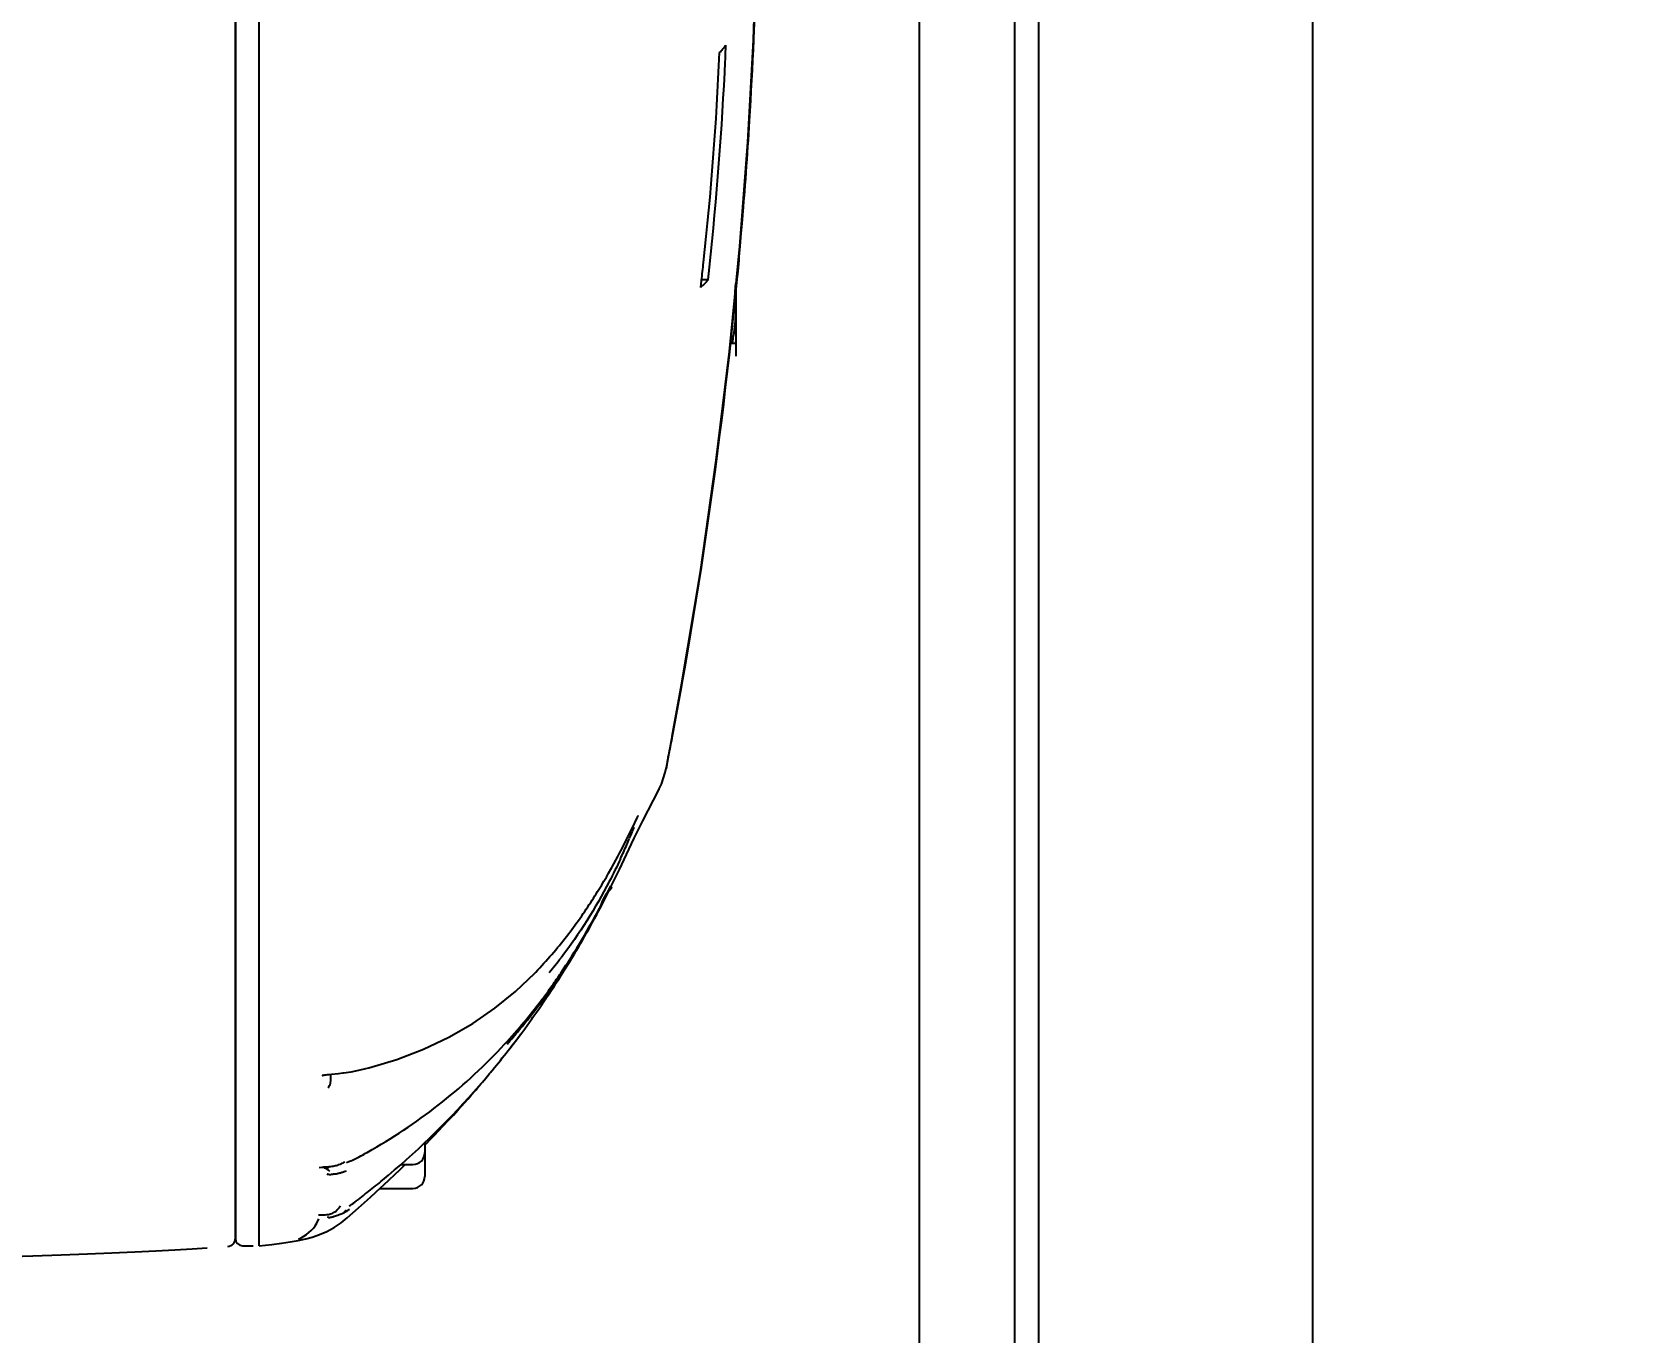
# Model space of a CAD drawing. Header units: millimetres. Extents: x 5828 to 6704, y 123 to 421.
# Drawn here: x 6474.385 to 6477.753, y 273.577 to 276.305 of the extents above; entities that cross this region are included whole.
import ezdxf

# ---------------------------------------------------------------- set-up
doc = ezdxf.new("R2010")
doc.units = ezdxf.units.MM
doc.layers.add('DIM', color=7, linetype='Continuous')
doc.layers.add('外形图', color=7, linetype='Continuous')
doc.styles.add('微软雅黑', font='msyh.ttc', dxfattribs={"height": 2.1})
doc.dimstyles.new('尺寸标注_1_20比例', dxfattribs={"dimtxt": 2.1, "dimasz": 1.7, "dimexe": 0.5, "dimexo": 0.4, "dimgap": 0.5, "dimtad": 1, "dimdec": 1, "dimlfac": 20, "dimdsep": 46, "dimtxsty": '微软雅黑', "dimcen": 0.09, "dimadec": 0, "dimazin": 0, "dimtp": 0.01, "dimtm": 0.01, "dimtfac": 1, "dimtdec": 1, "dimtofl": 0, "dimtmove": 0, "dimatfit": 3, "dimfxl": 1, "dimtolj": 1, "dimarcsym": 0})

# ---------------------------------------------------------------- blocks, each defined once
blk = doc.blocks.new('*D1511')
at = {"layer": 'Defpoints', "color": 0}
for p in [(6481.1212, 290.723), (6461.9432, 274.5208), (6481.1212, 274.0125)]:
    blk.add_point(p, dxfattribs=at)
at = {"layer": '外形图', "color": 0, "lineweight": -2, "ltscale": 20}
for p, q in [((6461.9432, 274.9208), (6461.9432, 291.223)), ((6481.1212, 274.4125), (6481.1212, 291.223)), ((6463.6432, 290.723), (6479.4212, 290.723))]:
    blk.add_line(p, q, dxfattribs=at)
at = {"layer": '外形图', "color": 0}
for points in [[(6463.6432, 291.0063), (6463.6432, 290.4397), (6461.9432, 290.723)], [(6479.4212, 290.4397), (6479.4212, 291.0063), (6481.1212, 290.723)]]:
    blk.add_solid(points, dxfattribs=at)
at = {"layer": '外形图', "color": 0, "insert": (6471.5322, 292.3083), "char_height": 2.1, "attachment_point": 5, "style": '微软雅黑'}
blk.add_mtext('\\A1;\\A1;384', dxfattribs=at)
blk = doc.blocks.new('*D1550')
at = {"layer": 'Defpoints', "color": 0}
for p in [(6471.2212, 287.0107), (6471.2212, 274.3026), (6481.1212, 273.6039)]:
    blk.add_point(p, dxfattribs=at)
at = {"layer": 'DIM', "color": 0, "linetype": 'ByBlock', "lineweight": -2, "ltscale": 20}
for p, q in [((6471.2212, 274.7026), (6471.2212, 287.5107)), ((6481.1212, 274.0039), (6481.1212, 287.5107)), ((6479.4212, 287.0107), (6472.9212, 287.0107))]:
    blk.add_line(p, q, dxfattribs=at)
at = {"layer": 'DIM', "color": 0}
for points in [[(6472.9212, 287.2941), (6472.9212, 286.7274), (6471.2212, 287.0107)], [(6479.4212, 286.7274), (6479.4212, 287.2941), (6481.1212, 287.0107)]]:
    blk.add_solid(points, dxfattribs=at)
at = {"layer": 'DIM', "color": 0, "insert": (6476.1712, 288.6014), "char_height": 2.1, "attachment_point": 5, "style": '微软雅黑'}
blk.add_mtext('\\A1;198', dxfattribs=at)
blk = doc.blocks.new('*D1558')
at = {"layer": 'Defpoints', "color": 0}
for p in [(6471.2212, 282.8043), (6471.2212, 276.6526), (6477.0712, 254.0277)]:
    blk.add_point(p, dxfattribs=at)
at = {"layer": 'DIM', "color": 0, "linetype": 'ByBlock', "lineweight": -2, "ltscale": 20}
for p, q in [((6471.2212, 277.0526), (6471.2212, 283.3043)), ((6477.0712, 254.4277), (6477.0712, 283.3043)), ((6469.5212, 282.8043), (6467.8212, 282.8043)), ((6477.0712, 282.8043), (6471.2212, 282.8043)), ((6478.7712, 282.8043), (6480.4712, 282.8043))]:
    blk.add_line(p, q, dxfattribs=at)
at = {"layer": 'DIM', "color": 0}
for points in [[(6469.5212, 282.521), (6469.5212, 283.0877), (6471.2212, 282.8043)], [(6478.7712, 283.0877), (6478.7712, 282.521), (6477.0712, 282.8043)]]:
    blk.add_solid(points, dxfattribs=at)
at = {"layer": 'DIM', "color": 0, "insert": (6474.1462, 284.3774), "char_height": 2.1, "attachment_point": 5, "style": '微软雅黑'}
blk.add_mtext('\\A1;117', dxfattribs=at)

msp = doc.modelspace()

# ---------------------------------------------------------------- linework, layer by layer
at = {"layer": '外形图', "linetype": 'Continuous'}
for p, q in [((6474.861, 273.76), (6474.861, 279.5452)), ((6474.811, 273.7748), (6474.811, 279.5305)), ((6474.811, 279.5294), (6474.811, 273.7758)), ((6476.4962, 268.9527), (6476.4962, 277.8526)), ((6476.2462, 268.9955), (6476.2462, 277.8098)), ((6476.4462, 269.0027), (6476.4462, 277.8026)), ((6476.4462, 269.0027), (6476.4462, 277.8026)), ((6475.898, 276.2889), (6475.9048, 276.4967)), ((6475.8986, 276.2889), (6475.9053, 276.4967)), ((6475.886, 276.0743), (6475.898, 276.2889)), ((6474.811, 276.1762), (6474.811, 274.4285)), ((6475.8691, 275.8563), (6475.886, 276.0743)), ((6475.8473, 275.6351), (6475.8691, 275.8563)), ((6475.8026, 275.7852), (6475.7873, 275.7852)), ((6475.7873, 275.7696), (6475.7889, 275.7839)), ((6475.861, 275.7683), (6475.861, 275.6552)), ((6475.861, 275.7683), (6475.861, 275.6256)), ((6475.8199, 275.4075), (6475.8473, 275.6351)), ((6475.8496, 275.6526), (6475.8603, 275.6526)), ((6475.8603, 275.6526), (6475.861, 275.6552)), ((6475.7866, 275.1734), (6475.8199, 275.4075)), ((6475.7472, 274.9361), (6475.7866, 275.1734)), ((6475.7542, 274.9771), (6475.7476, 274.9394)), ((6475.7153, 274.7631), (6475.7478, 274.9361)), ((6475.7274, 274.8288), (6475.7472, 274.9361)), ((6475.7459, 274.9302), (6475.7274, 274.8288)), ((6475.7476, 274.9394), (6475.7459, 274.9302)), ((6475.7046, 274.7277), (6475.7129, 274.7525)), ((6475.7129, 274.7525), (6475.7155, 274.7641)), ((6475.7153, 274.7631), (6475.7146, 274.7601)), ((6475.7155, 274.7643), (6475.7154, 274.764)), ((6475.7156, 274.7648), (6475.7155, 274.7643)), ((6475.6659, 274.6508), (6475.6993, 274.7162)), ((6475.6995, 274.7165), (6475.6992, 274.7161)), ((6475.6995, 274.7167), (6475.7046, 274.7277)), ((6475.6438, 274.6364), (6475.6537, 274.6571)), ((6475.6469, 274.6133), (6475.6659, 274.6508)), ((6475.6537, 274.6571), (6475.6551, 274.66)), ((6475.6551, 274.66), (6475.6558, 274.6614)), ((6475.6558, 274.6614), (6475.6562, 274.6623)), ((6475.6316, 274.6115), (6475.6357, 274.6198)), ((6475.6317, 274.5805), (6475.6474, 274.6144)), ((6475.6357, 274.6198), (6475.6395, 274.6274)), ((6475.6395, 274.6274), (6475.6438, 274.6364)), ((6475.6132, 274.5758), (6475.617, 274.5829)), ((6475.6165, 274.5486), (6475.6317, 274.5805)), ((6475.617, 274.5829), (6475.6223, 274.593)), ((6475.6271, 274.6026), (6475.6316, 274.6115)), ((6475.6464, 274.6123), (6475.6469, 274.6133)), ((6475.594, 274.5411), (6475.5986, 274.5492)), ((6475.6051, 274.5609), (6475.6093, 274.5685)), ((6475.6072, 274.5293), (6475.6165, 274.5486)), ((6475.6093, 274.5685), (6475.6132, 274.5758)), ((6475.5791, 274.5156), (6475.5842, 274.5243)), ((6475.5842, 274.5243), (6475.5892, 274.5328)), ((6475.5892, 274.5328), (6475.594, 274.5411)), ((6475.5968, 274.5083), (6475.6072, 274.5293)), ((6475.5815, 274.4782), (6475.5859, 274.4868)), ((6475.5859, 274.4868), (6475.5906, 274.4961)), ((6475.5906, 274.4961), (6475.5968, 274.5083)), ((6475.5603, 274.4383), (6475.5646, 274.4462)), ((6475.5646, 274.4462), (6475.5691, 274.4546)), ((6475.5691, 274.4546), (6475.5731, 274.4621)), ((6475.5731, 274.4621), (6475.5773, 274.4702)), ((6475.5773, 274.4702), (6475.5815, 274.4782)), ((6475.5434, 274.4081), (6475.5478, 274.4157)), ((6475.5478, 274.4157), (6475.5515, 274.4224)), ((6475.5515, 274.4224), (6475.5558, 274.4301)), ((6475.5558, 274.4301), (6475.5603, 274.4383)), ((6475.5215, 274.3707), (6475.526, 274.3782)), ((6475.526, 274.3782), (6475.5305, 274.3858)), ((6475.5268, 274.382), (6475.5432, 274.41)), ((6475.5305, 274.3858), (6475.5349, 274.3933)), ((6475.5349, 274.3933), (6475.5391, 274.4006)), ((6475.5391, 274.4006), (6475.5434, 274.4081)), ((6475.5005, 274.3388), (6475.5046, 274.3454)), ((6475.5016, 274.3382), (6475.5103, 274.3523)), ((6475.5046, 274.3454), (6475.5103, 274.3547)), ((6475.5103, 274.3547), (6475.5156, 274.3634)), ((6475.5103, 274.3523), (6475.5118, 274.3548)), ((6475.5118, 274.3548), (6475.5166, 274.3626)), ((6475.5156, 274.3634), (6475.5212, 274.3727)), ((6475.5166, 274.3626), (6475.5215, 274.3707)), ((6475.4795, 274.3037), (6475.4843, 274.3111)), ((6475.4843, 274.3111), (6475.4894, 274.319)), ((6475.4894, 274.319), (6475.4945, 274.327)), ((6475.4945, 274.327), (6475.5016, 274.3382)), ((6475.4962, 274.3319), (6475.5005, 274.3388)), ((6475.4583, 274.2719), (6475.464, 274.2804)), ((6475.464, 274.2804), (6475.4693, 274.2883)), ((6475.4693, 274.2883), (6475.4742, 274.2957)), ((6475.4742, 274.2957), (6475.4795, 274.3037)), ((6475.4353, 274.2389), (6475.4415, 274.2477)), ((6475.4415, 274.2477), (6475.4474, 274.2562)), ((6475.4474, 274.2562), (6475.453, 274.2643)), ((6475.453, 274.2643), (6475.4583, 274.2719)), ((6474.811, 274.1645), (6474.811, 274.2333)), ((6475.4095, 274.2035), (6475.418, 274.215)), ((6475.418, 274.215), (6475.4327, 274.2354)), ((6475.4327, 274.2354), (6475.4353, 274.2389)), ((6475.3867, 274.1735), (6475.4006, 274.1918)), ((6475.4006, 274.1918), (6475.4095, 274.2035)), ((6474.811, 274.0618), (6474.811, 274.1102)), ((6475.0077, 274.1191), (6475.0127, 274.1196)), ((6475.011, 274.1058), (6475.011, 274.1194)), ((6475.0127, 274.1196), (6475.0274, 274.1212)), ((6475.0382, 274.1225), (6475.054, 274.1247)), ((6475.2991, 274.0679), (6475.3059, 274.0756)), ((6475.3124, 274.083), (6475.3059, 274.0756)), ((6475.2685, 274.0339), (6475.2787, 274.0451)), ((6475.2787, 274.0451), (6475.2855, 274.0526)), ((6475.2855, 274.0526), (6475.2923, 274.0602)), ((6475.2923, 274.0602), (6475.2991, 274.0679)), ((6475.2374, 274.0008), (6475.2582, 274.0228)), ((6475.2582, 274.0228), (6475.2616, 274.0265)), ((6475.2616, 274.0265), (6475.2685, 274.0339)), ((6474.811, 273.9277), (6474.811, 273.9843)), ((6475.2085, 273.976), (6475.2085, 273.9551)), ((6475.2199, 273.9827), (6475.2287, 273.9917)), ((6475.2287, 273.9917), (6475.2374, 274.0008)), ((6475.2085, 273.9551), (6475.2085, 273.9051)), ((6474.9871, 273.9242), (6474.9944, 273.9248)), ((6475.1338, 273.8982), (6475.1452, 273.909)), ((6475.1452, 273.909), (6475.1565, 273.9198)), ((6475.1565, 273.9198), (6475.1672, 273.9301)), ((6475.1583, 273.9301), (6475.1835, 273.9301)), ((6475.0944, 273.8617), (6475.1163, 273.8819)), ((6475.1144, 273.8801), (6475.1835, 273.8801)), ((6475.1163, 273.8819), (6475.1222, 273.8873)), ((6475.1222, 273.8873), (6475.1338, 273.8982)), ((6475.0458, 273.818), (6475.0695, 273.8391)), ((6475.0695, 273.8391), (6475.0758, 273.8449)), ((6475.0758, 273.8449), (6475.0944, 273.8617)), ((6474.9818, 273.8071), (6474.9858, 273.8161)), ((6474.9852, 273.8244), (6474.9883, 273.8246)), ((6475.018, 273.7978), (6475.0328, 273.8075)), ((6475.0328, 273.8075), (6475.0459, 273.818)), ((6474.9592, 273.7745), (6474.9721, 273.778)), ((6474.9721, 273.778), (6474.974, 273.7786)), ((6474.974, 273.7786), (6474.9874, 273.7832)), ((6474.9874, 273.7832), (6475.003, 273.7899)), ((6475.003, 273.7899), (6475.018, 273.7978)), ((6474.826, 273.7598), (6474.8484, 273.7598)), ((6474.8609, 273.7598), (6474.861, 273.76)), ((6474.861, 273.7598), (6474.8877, 273.7626))]:
    msp.add_line(p, q, dxfattribs=at)
for points in [[(6475.8479, 275.6351), (6475.8697, 275.8563), (6475.8866, 276.0743), (6475.8986, 276.2889)], [(6475.7478, 274.9361), (6475.7872, 275.1734), (6475.8205, 275.4075), (6475.8479, 275.6351)], [(6475.7542, 274.9771), (6475.754, 274.976), (6475.7538, 274.9748), (6475.7536, 274.9737), (6475.7534, 274.9726), (6475.7531, 274.9714), (6475.7529, 274.9703), (6475.7526, 274.9692), (6475.7524, 274.9681), (6475.7521, 274.9669)], [(6475.6223, 274.593), (6475.6239, 274.5963), (6475.6271, 274.6026)], [(6475.5986, 274.5492), (6475.6008, 274.5531), (6475.6051, 274.5609)], [(6475.4391, 274.3317), (6475.441, 274.3337), (6475.4454, 274.3383), (6475.4498, 274.3428), (6475.4541, 274.3475), (6475.4583, 274.3521), (6475.4625, 274.3567), (6475.4667, 274.3614), (6475.4708, 274.3661), (6475.4749, 274.3708), (6475.479, 274.3755), (6475.483, 274.3803), (6475.4869, 274.385), (6475.4908, 274.3897), (6475.4947, 274.3945), (6475.4985, 274.3993), (6475.5023, 274.404), (6475.506, 274.4088), (6475.5097, 274.4136), (6475.5134, 274.4184), (6475.517, 274.4231), (6475.5205, 274.4279), (6475.524, 274.4327), (6475.5275, 274.4374), (6475.5309, 274.4422), (6475.5342, 274.4469), (6475.5376, 274.4516), (6475.5408, 274.4564), (6475.544, 274.4611), (6475.5472, 274.4657), (6475.5504, 274.4704), (6475.5534, 274.4751), (6475.5565, 274.4797), (6475.5595, 274.4843), (6475.5624, 274.4889), (6475.5653, 274.4934), (6475.5681, 274.4979), (6475.5709, 274.5024), (6475.5737, 274.5068), (6475.5791, 274.5156)], [(6475.0849, 274.1314), (6475.091, 274.133), (6475.1494, 274.1507), (6475.2055, 274.172), (6475.2588, 274.197), (6475.3089, 274.2257), (6475.3556, 274.2579), (6475.3986, 274.2931), (6475.4391, 274.3317)], [(6474.9953, 274.1175), (6474.9948, 274.1173), (6474.9938, 274.1169), (6474.9936, 274.1168), (6474.9942, 274.117), (6474.9952, 274.1172), (6474.9968, 274.1175), (6474.9989, 274.1179), (6475.0015, 274.1183), (6475.0044, 274.1187), (6475.0077, 274.1191)], [(6475.0274, 274.1212), (6475.0364, 274.1222), (6475.0382, 274.1225)], [(6475.054, 274.1247), (6475.0697, 274.1277), (6475.0849, 274.1314)], [(6475.2093, 273.9718), (6475.211, 273.9736), (6475.2199, 273.9827)], [(6475.0442, 273.9346), (6475.0474, 273.9357), (6475.0504, 273.9368), (6475.0535, 273.938), (6475.0565, 273.9393), (6475.0594, 273.9406), (6475.0623, 273.9419), (6475.0651, 273.9433), (6475.0679, 273.9447), (6475.0707, 273.9461)], [(6475.0499, 273.8435), (6475.0513, 273.8443), (6475.0526, 273.8452), (6475.054, 273.846), (6475.0553, 273.8469), (6475.0566, 273.8478), (6475.0579, 273.8486), (6475.0591, 273.8496), (6475.0604, 273.8505), (6475.0617, 273.8514)], [(6474.8877, 273.7626), (6474.9075, 273.765), (6474.9258, 273.7677), (6474.943, 273.7709), (6474.9592, 273.7745)], [(6473.8871, 273.7233), (6473.9911, 273.7263), (6474.0864, 273.729), (6474.1728, 273.7316), (6474.2511, 273.7341), (6474.3219, 273.7364), (6474.3862, 273.7386), (6474.4455, 273.7407), (6474.5006, 273.7428), (6474.552, 273.7449), (6474.6, 273.747), (6474.6442, 273.749), (6474.6842, 273.751), (6474.7201, 273.7531), (6474.7522, 273.7551)]]:
    msp.add_lwpolyline(points, dxfattribs=at)
for centre, radius, start, end in [((6469.2469, 276.55), 6.5988, 357.1366, 357.63412), ((6475.8026, 276.2999), 0.0432, 326.1588, 328.9106), ((6468.9496, 276.5666), 6.8839, 353.78757, 357.46399), ((6468.3303, 276.6035), 7.517, 353.7504, 357.07842), ((6468.1836, 276.6411), 7.6535, 353.56968, 353.85383), ((6475.3657, 275.7401), 0.4954, 0.0093, 2.6456), ((6475.3654, 275.7402), 0.4957, 357.2481, 359.99), ((6475.1363, 275.7636), 0.7259, 351.2117, 352.5185), ((6474.2907, 275.1911), 1.4656, 336.2488, 336.8194), ((6474.2923, 275.1904), 1.4638, 336.8194, 337.3481), ((6474.2829, 275.1943), 1.474, 337.3486, 337.8236), ((6474.3345, 275.1716), 1.4177, 334.9559, 336.2555), ((6474.2517, 275.1643), 1.4954, 328.1531, 331.3106), ((6474.1066, 275.2383), 1.6586, 331.2649, 332.2038), ((6474.1772, 275.1992), 1.5778, 328.4483, 331.2774), ((6473.8659, 275.3561), 1.9259, 329.4505, 330.3027), ((6474.817, 274.8899), 0.8576, 319.5183, 322.162), ((6474.266, 275.1448), 1.4737, 326.231, 328.4419), ((6474.3482, 275.1049), 1.3821, 325.9834, 328.1336), ((6473.7713, 275.4111), 2.0353, 327.9443, 328.383), ((6473.7535, 275.4221), 2.0562, 328.3818, 329.4582), ((6474.3992, 275.0707), 1.3207, 324.6073, 325.9779), ((6474.3082, 275.1168), 1.423, 325.1463, 326.2251), ((6474.3803, 275.065), 1.3343, 321.0689, 323.937), ((6474.4211, 275.0551), 1.2938, 322.938, 324.6068), ((6474.3369, 275.0968), 1.3881, 323.9271, 325.145), ((6474.4586, 275.0267), 1.2468, 320.6688, 322.9406), ((6474.4882, 275.0022), 1.2083, 317.268, 320.2487), ((6474.43, 275.0246), 1.2702, 318.4903, 320.245), ((6474.4129, 275.0389), 1.2925, 320.2409, 321.0567), ((6474.4722, 275.0157), 1.2293, 320.2431, 320.6629), ((6473.9144, 275.3136), 1.8621, 322.2467, 323.4283), ((6473.9537, 275.2833), 1.8124, 320.6312, 322.2456), ((6473.97, 275.2696), 1.7912, 318.4996, 320.6368), ((6473.8744, 275.3291), 1.9028, 319.0889, 320.3613), ((6473.8542, 275.3459), 1.929, 320.3585, 320.795), ((6474.0298, 275.2159), 1.7108, 309.571, 318.5223), ((6473.9001, 275.3069), 1.8688, 318.3302, 318.7864), ((6473.9052, 275.3024), 1.862, 318.0862, 318.3301), ((6474.4706, 275.0535), 1.2595, 298.453, 299.8716), ((6475.1835, 273.9551), 0.025, 270, 0), ((6474.996, 273.9078), 0.015, 29.4992, 88.5), ((6474.9952, 274.0313), 0.1236, 281.6769, 283.2255), ((6475.005, 273.9984), 0.0724, 284.65, 288.7819), ((6474.9873, 274.0646), 0.1579, 283.2574, 285.6386), ((6474.9791, 274.0942), 0.1886, 285.6113, 287.563), ((6474.9773, 274.1002), 0.1949, 287.5501, 288.4899), ((6475.0118, 273.9817), 0.0542, 297.8521, 302.1668), ((6474.9804, 274.091), 0.1851, 288.478, 290.1189), ((6474.0504, 275.1929), 1.6799, 307.0104, 308.2707), ((6474.05, 275.1934), 1.6806, 308.2706, 309.5271), ((6475.1835, 273.9051), 0.025, 270, 0), ((6474.9925, 273.8667), 0.0455, 322.4751, 325.8553), ((6474.9888, 273.8692), 0.0499, 325.8533, 328.9048), ((6475.0014, 273.8584), 0.0332, 291.9879, 300.8112), ((6474.9619, 273.9839), 0.1726, 292.3264, 294.9745), ((6474.9631, 273.9815), 0.1699, 294.9637, 296.2172), ((6474.0326, 274.8522), 1.4346, 314.4659, 314.8242), ((6474.9723, 273.963), 0.1493, 296.1739, 298.9906), ((6474.7935, 273.7758), 0.0175, 274.8429, 0), ((6474.826, 273.7748), 0.015, 180, 270)]:
    msp.add_arc(centre, radius, start, end, dxfattribs=at)
for points, knots in [([(6475.9026, 276.4168), (6475.8992, 276.3033), (6475.8751, 275.8212), (6475.8175, 275.3407), (6475.7542, 274.9771)], [0, 0, 0, 0, 0.235327, 1, 1, 1, 1]), ([(6475.9026, 276.4147), (6475.8999, 276.3251), (6475.8921, 276.1635), (6475.88, 275.9745), (6475.8681, 275.8564), (6475.8657, 275.7961), (6475.8568, 275.7624), (6475.8609, 275.7436), (6475.8581, 275.7406)], [0, 0, 0, 0, 0.397989, 0.71878, 0.838956, 0.927486, 0.981724, 1, 1, 1, 1]), ([(6475.8267, 276.262), (6475.8289, 276.2643), (6475.833, 276.2687), (6475.8368, 276.2735), (6475.8385, 276.2759)], [0, 0, 0, 0, 0.515633, 1, 1, 1, 1]), ([(6475.8026, 275.7852), (6475.8002, 275.7826), (6475.7953, 275.777), (6475.7897, 275.772), (6475.7866, 275.7696)], [0, 0, 0, 0, 0.475846, 1, 1, 1, 1]), ([(6475.7274, 274.8288), (6475.7263, 274.8227), (6475.724, 274.811), (6475.7215, 274.7993), (6475.7204, 274.7937)], [0, 0, 0, 0, 0.520278, 1, 1, 1, 1]), ([(6475.7191, 274.7871), (6475.7183, 274.7833), (6475.717, 274.7758), (6475.7162, 274.7683), (6475.7156, 274.7648)], [0, 0, 0, 0, 0.525364, 1, 1, 1, 1]), ([(6475.6189, 274.5715), (6475.6113, 274.5553), (6475.5757, 274.4828), (6475.5329, 274.4136), (6475.4943, 274.3638)], [0, 0, 0, 0, 0.220992, 1, 1, 1, 1]), ([(6475.5635, 274.4464), (6475.5686, 274.4557), (6475.5808, 274.478), (6475.5915, 274.5011), (6475.5987, 274.5142)], [0, 0, 0, 0, 0.416368, 1, 1, 1, 1]), ([(6475.5987, 274.5142), (6475.6027, 274.5115), (6475.5799, 274.4909), (6475.5801, 274.4769), (6475.5737, 274.4648)], [0, 0, 0, 0, 0.259096, 1, 1, 1, 1]), ([(6475.0059, 274.091), (6475.007, 274.0925), (6475.0087, 274.0956), (6475.01, 274.099), (6475.0104, 274.1007)], [0, 0, 0, 0, 0.510045, 1, 1, 1, 1]), ([(6475.0104, 274.1007), (6475.0106, 274.1015), (6475.0109, 274.1032), (6475.011, 274.1049), (6475.011, 274.1058)], [0, 0, 0, 0, 0.505184, 1, 1, 1, 1]), ([(6474.9933, 273.9248), (6474.9965, 273.925), (6475.0033, 273.9253), (6475.0101, 273.926), (6475.0138, 273.9265)], [0, 0, 0, 0, 0.462607, 1, 1, 1, 1]), ([(6475.0056, 273.9091), (6475.0052, 273.9091), (6475.0045, 273.9093), (6475.0038, 273.9097), (6475.0036, 273.9099)], [0, 0, 0, 0, 0.542202, 1, 1, 1, 1]), ([(6475.0045, 273.9217), (6475.0051, 273.9225), (6475.0062, 273.924), (6475.0072, 273.9257), (6475.0077, 273.9265)], [0, 0, 0, 0, 0.503406, 1, 1, 1, 1]), ([(6475.0111, 273.9088), (6475.0101, 273.9088), (6475.0083, 273.9087), (6475.0064, 273.9089), (6475.0056, 273.9091)], [0, 0, 0, 0, 0.551545, 1, 1, 1, 1]), ([(6475.0139, 273.9091), (6475.0135, 273.9091), (6475.0125, 273.909), (6475.0116, 273.9089), (6475.0111, 273.9088)], [0, 0, 0, 0, 0.513571, 1, 1, 1, 1]), ([(6475.0138, 273.9265), (6475.0154, 273.9267), (6475.0186, 273.9273), (6475.0217, 273.928), (6475.0233, 273.9284)], [0, 0, 0, 0, 0.493703, 1, 1, 1, 1]), ([(6475.0202, 273.9102), (6475.0192, 273.91), (6475.0171, 273.9096), (6475.0149, 273.9093), (6475.0139, 273.9091)], [0, 0, 0, 0, 0.51845, 1, 1, 1, 1]), ([(6475.0283, 273.9299), (6475.0298, 273.9305), (6475.0328, 273.9316), (6475.0357, 273.933), (6475.0372, 273.9337)], [0, 0, 0, 0, 0.49586, 1, 1, 1, 1]), ([(6475.0184, 273.8298), (6475.0202, 273.8309), (6475.0239, 273.8337), (6475.027, 273.8371), (6475.0285, 273.839)], [0, 0, 0, 0, 0.470559, 1, 1, 1, 1]), ([(6474.9875, 273.8246), (6474.9914, 273.8248), (6475.0002, 273.8242), (6475.0092, 273.8257), (6475.0138, 273.8276)], [0, 0, 0, 0, 0.439808, 1, 1, 1, 1]), ([(6475.0055, 273.82), (6475.0055, 273.8201), (6475.0056, 273.8204), (6475.0057, 273.8207), (6475.0058, 273.8208)], [0, 0, 0, 0, 0.455424, 1, 1, 1, 1]), ([(6475.0066, 273.8187), (6475.0063, 273.8188), (6475.0056, 273.819), (6475.0055, 273.8197), (6475.0055, 273.82)], [0, 0, 0, 0, 0.530983, 1, 1, 1, 1]), ([(6475.0079, 273.8185), (6475.0077, 273.8185), (6475.0072, 273.8186), (6475.0068, 273.8186), (6475.0066, 273.8187)], [0, 0, 0, 0, 0.544214, 1, 1, 1, 1]), ([(6475.0106, 273.8188), (6475.0101, 273.8187), (6475.0092, 273.8186), (6475.0084, 273.8185), (6475.0079, 273.8185)], [0, 0, 0, 0, 0.541302, 1, 1, 1, 1]), ([(6475.0147, 273.8197), (6475.0139, 273.8196), (6475.0126, 273.8192), (6475.0112, 273.8189), (6475.0106, 273.8188)], [0, 0, 0, 0, 0.531412, 1, 1, 1, 1]), ([(6475.0192, 273.8211), (6475.0184, 273.8209), (6475.0169, 273.8204), (6475.0154, 273.8199), (6475.0147, 273.8197)], [0, 0, 0, 0, 0.519018, 1, 1, 1, 1]), ([(6475.0275, 273.8243), (6475.0261, 273.8237), (6475.0233, 273.8226), (6475.0205, 273.8216), (6475.0192, 273.8211)], [0, 0, 0, 0, 0.517251, 1, 1, 1, 1]), ([(6475.0503, 273.8358), (6475.0494, 273.8352), (6475.0475, 273.8341), (6475.0456, 273.833), (6475.0447, 273.8325)], [0, 0, 0, 0, 0.489416, 1, 1, 1, 1])]:
    msp.add_open_spline(points, degree=3, knots=knots, dxfattribs=at)
for points in [[(6475.8604, 275.7164), (6475.8597, 275.7006), (6475.8582, 275.6848), (6475.8561, 275.669)], [(6475.0979, 273.9613), (6475.2005, 274.0203), (6475.2955, 274.0954), (6475.3758, 274.1823)], [(6474.9436, 273.7735), (6474.9589, 273.7808), (6474.9739, 273.7921), (6474.9818, 273.8071)]]:
    msp.add_open_spline(points, degree=3, dxfattribs=at)

# ---------------------------------------------------------------- dimensions: what is measured, and where the dimension line sits
at = {"layer": 'DIM', "linetype": 'ByBlock', "ltscale": 20}
for base, p1, p2, picture, middle in [((6471.2212, 287.0107), (6481.1212, 273.6039), (6471.2212, 274.3026), '*D1550', (6476.1712, 287.0107)), ((6471.2212, 282.8043), (6477.0712, 254.0277), (6471.2212, 276.6526), '*D1558', (6474.1462, 282.8043))]:
    dim = msp.add_linear_dim(base=base, p1=p1, p2=p2, dimstyle='尺寸标注_1_20比例', dxfattribs=at)
    dim.commit()
    dim.dimension.update_dxf_attribs({"geometry": picture, "text_midpoint": middle, "dimtype": 160})
at = {"layer": '外形图', "ltscale": 20}
dim = msp.add_linear_dim(base=(6481.1212, 290.723), p1=(6461.9432, 274.5208), p2=(6481.1212, 274.0125), text='\\A1;384', dimstyle='尺寸标注_1_20比例', dxfattribs=at)
dim.commit()
dim.dimension.update_dxf_attribs({"geometry": '*D1511', "text_midpoint": (6471.5322, 290.723), "dimtype": 160})

doc.saveas('drawing.dxf')
